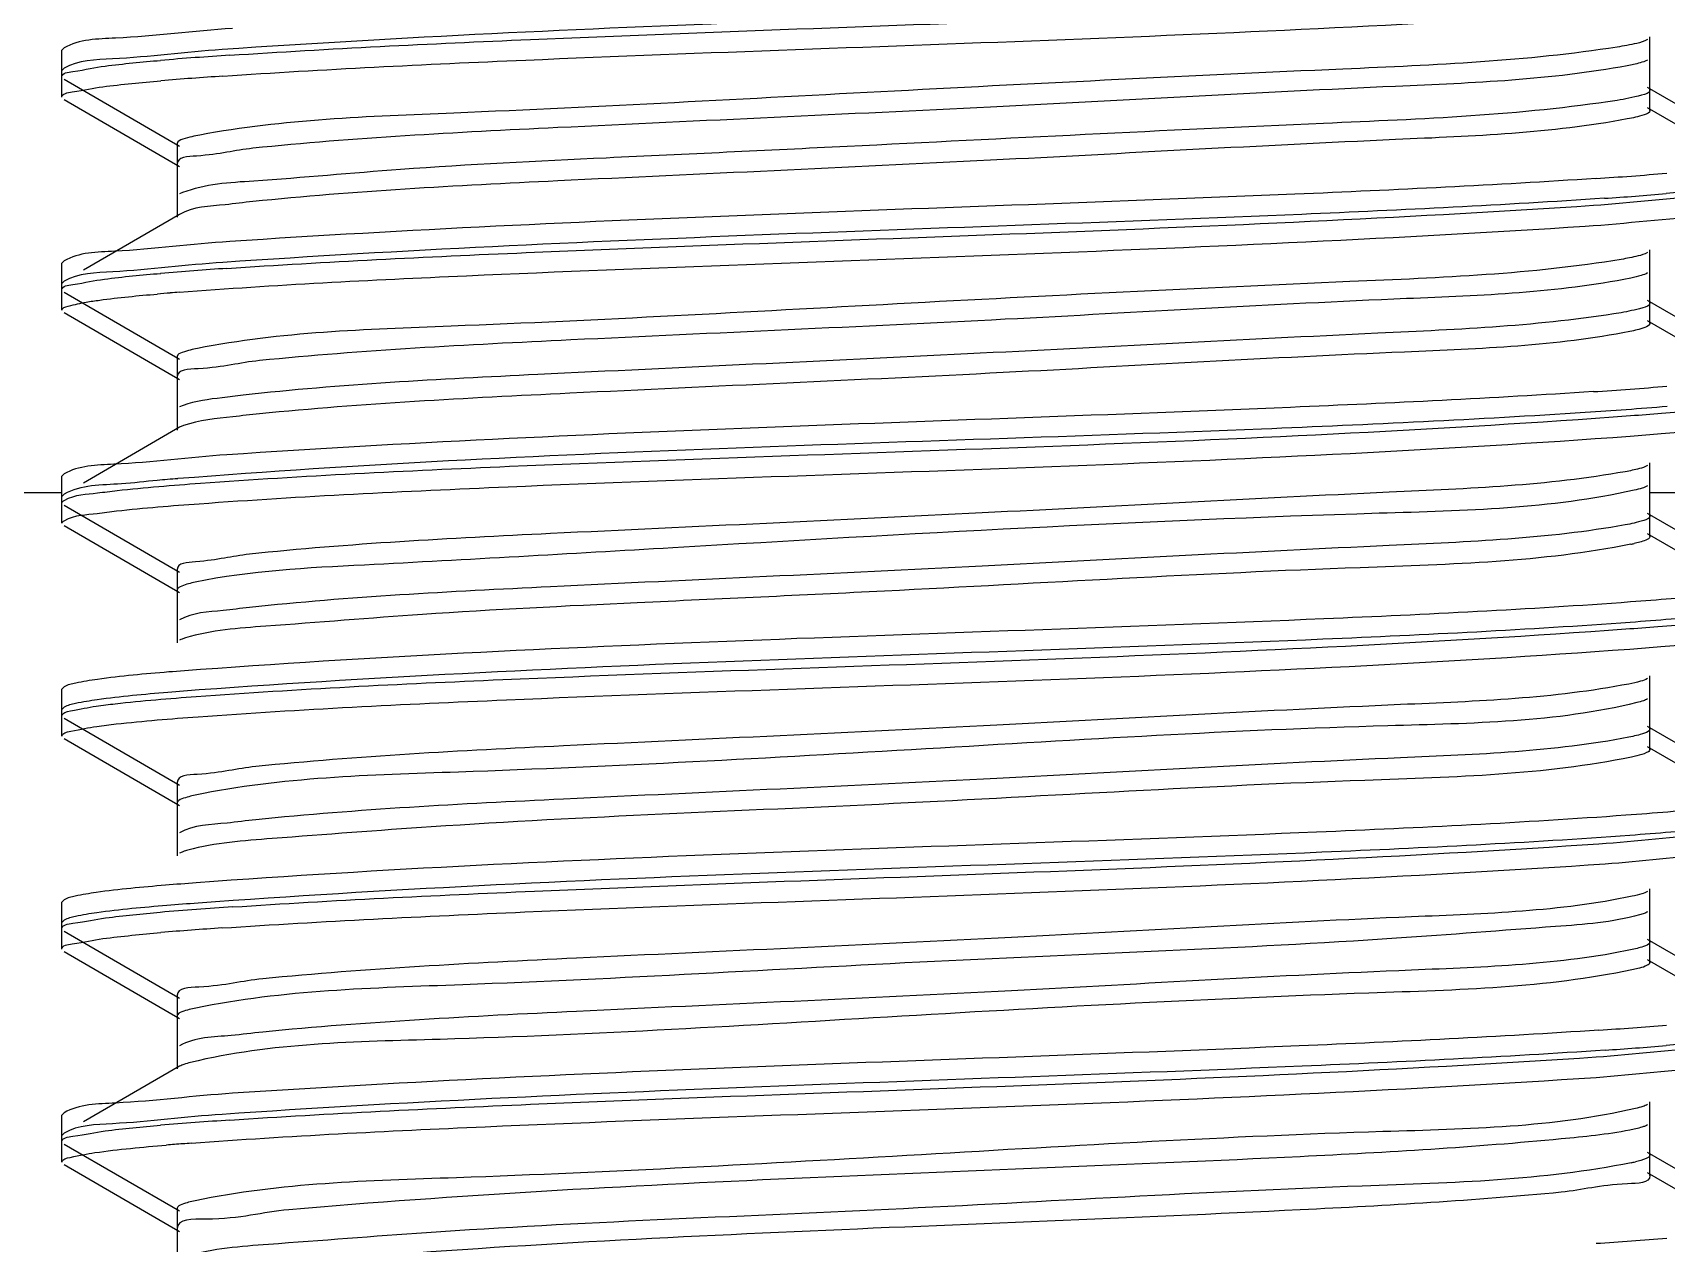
# Model space of a CAD drawing. Extents: x 27938 to 1507990, y 110129 to 923079.
# Drawn here: x 455310.1 to 455492.8, y 383591.1 to 383726.5 of the extents above; entities that cross this region are included whole.
import ezdxf

# ---------------------------------------------------------------- set-up
doc = ezdxf.new("R2010")
doc.units = 0
doc.header["$LTSCALE"] = 1000
doc.header["$MEASUREMENT"] = 0

msp = doc.modelspace()

# ---------------------------------------------------------------- linework, layer by layer
at = {"linetype": 'Continuous'}
for p, q in [((455490.97, 383720.05), (455490.97, 383726)), ((455313.58, 383724.77), (455313.35, 383724.51)), ((455313.35, 383721.53), (455313.35, 383724.51)), ((455313.35, 383721.53), (455313.35, 383724.51)), ((455313.58, 383722.49), (455313.35, 383722.23)), ((455313.35, 383719.26), (455313.35, 383722.23)), ((455313.35, 383719.26), (455313.35, 383722.23)), ((455490.97, 383717.77), (455490.97, 383723.72)), ((455313.58, 383721.27), (455326.5, 383713.79)), ((455503.63, 383712.87), (455490.71, 383720.35)), ((455313.58, 383718.99), (455326.5, 383711.51)), ((455503.63, 383710.59), (455490.71, 383718.07)), ((455326.24, 383714.09), (455326.24, 383708.14)), ((455326.24, 383711.81), (455326.24, 383705.86)), ((455326.83, 383708.59), (455326.5, 383708.44)), ((455326.5, 383706.16), (455315.75, 383699.94)), ((455490.97, 383696.23), (455490.97, 383702.19)), ((455313.58, 383700.96), (455313.35, 383700.7)), ((455313.35, 383697.72), (455313.35, 383700.7)), ((455313.35, 383697.72), (455313.35, 383700.7)), ((455313.58, 383698.68), (455313.35, 383698.42)), ((455313.35, 383695.44), (455313.35, 383698.42)), ((455313.35, 383695.44), (455313.35, 383698.42)), ((455490.97, 383693.95), (455490.97, 383699.91)), ((455313.58, 383697.46), (455326.5, 383689.98)), ((455503.63, 383689.05), (455490.71, 383696.53)), ((455313.58, 383695.18), (455326.5, 383687.7)), ((455503.63, 383686.77), (455490.71, 383694.26)), ((455326.24, 383690.28), (455326.24, 383684.33)), ((455326.24, 383688), (455326.24, 383682.05)), ((455326.89, 383684.8), (455326.5, 383684.63)), ((455326.5, 383682.35), (455315.75, 383676.12)), ((455326.93, 383682.54), (455326.5, 383682.35)), ((455490.97, 383672.42), (455490.97, 383678.37)), ((455313.58, 383677.15), (455313.35, 383676.89)), ((455313.35, 383673.91), (455313.35, 383676.89)), ((455313.35, 383673.91), (455313.35, 383676.89)), ((455313.35, 383675.04), (455164.52, 383675.04)), ((455313.58, 383674.87), (455313.35, 383674.61)), ((455313.35, 383671.63), (455313.35, 383674.61)), ((455313.35, 383671.63), (455313.35, 383674.61)), ((455490.97, 383670.14), (455490.97, 383676.09)), ((455652.69, 383675.04), (455490.97, 383675.04)), ((455313.58, 383673.65), (455326.5, 383666.17)), ((455503.63, 383665.24), (455490.71, 383672.72)), ((455313.58, 383671.37), (455326.5, 383663.89)), ((455503.63, 383662.96), (455490.71, 383670.44)), ((455326.24, 383666.47), (455326.24, 383660.51)), ((455326.24, 383664.19), (455326.24, 383658.24)), ((455490.97, 383648.61), (455490.97, 383654.56)), ((455313.58, 383653.33), (455313.35, 383653.07)), ((455313.35, 383650.1), (455313.35, 383653.07)), ((455313.35, 383650.1), (455313.35, 383653.07)), ((455313.58, 383651.05), (455313.35, 383650.79)), ((455313.35, 383647.82), (455313.35, 383650.79)), ((455313.35, 383647.82), (455313.35, 383650.79)), ((455490.97, 383646.33), (455490.97, 383652.28)), ((455313.58, 383649.84), (455326.5, 383642.35)), ((455313.58, 383647.56), (455326.5, 383640.07)), ((455503.63, 383641.43), (455490.71, 383648.91)), ((455489.51, 383645.62), (455488.9, 383645.48)), ((455503.63, 383639.15), (455490.71, 383646.63)), ((455326.24, 383642.65), (455326.24, 383636.7)), ((455326.24, 383640.38), (455326.24, 383634.42)), ((455490.97, 383624.8), (455490.97, 383630.75)), ((455313.58, 383629.52), (455313.35, 383629.26)), ((455313.35, 383626.28), (455313.35, 383629.26)), ((455313.35, 383626.28), (455313.35, 383629.26)), ((455313.58, 383627.24), (455313.35, 383626.98)), ((455490.97, 383622.52), (455490.97, 383628.47)), ((455313.35, 383624), (455313.35, 383626.98)), ((455313.35, 383624), (455313.35, 383626.98)), ((455313.58, 383626.02), (455326.5, 383618.54)), ((455313.58, 383623.74), (455326.5, 383616.26)), ((455503.63, 383617.61), (455490.71, 383625.1)), ((455489.81, 383621.88), (455488.95, 383621.68)), ((455503.63, 383615.34), (455490.71, 383622.82)), ((455326.24, 383618.84), (455326.24, 383612.89)), ((455326.24, 383616.56), (455326.24, 383610.61)), ((455326.5, 383610.91), (455315.75, 383604.69)), ((455490.97, 383600.98), (455490.97, 383606.94)), ((455313.58, 383605.71), (455313.35, 383605.45)), ((455313.35, 383602.47), (455313.35, 383605.45)), ((455313.35, 383602.47), (455313.35, 383605.45)), ((455313.58, 383603.43), (455313.35, 383603.17)), ((455490.97, 383598.7), (455490.97, 383604.66)), ((455313.35, 383600.19), (455313.35, 383603.17)), ((455313.35, 383600.19), (455313.35, 383603.17)), ((455313.58, 383602.21), (455326.5, 383594.73)), ((455313.58, 383599.93), (455326.5, 383592.45)), ((455503.63, 383593.8), (455490.71, 383601.28)), ((455503.63, 383591.52), (455490.71, 383599)), ((455326.24, 383595.03), (455326.24, 383589.08)), ((455326.24, 383592.75), (455326.24, 383586.8))]:
    msp.add_line(p, q, dxfattribs=at)
for centre, radius, start, end in [((455359.77, 383301.79), 423.07, 93.7475, 94.7999), ((455358.71, 383312.96), 409.57, 93.8303, 94.8051), ((455457.24, 384134.8), 425.53, 273.7314, 274.8001), ((455458.5, 384116.68), 409.64, 273.8317, 274.8033), ((455359.34, 383283.38), 417.65, 93.7819, 94.8008), ((455348.86, 383409.96), 288.36, 94.6548, 94.9427), ((455353.11, 383357.93), 340.57, 94.4875, 94.6577), ((455456.86, 384115.9), 430.46, 273.7005, 274.7995), ((455350.26, 383372.52), 305.03, 94.5049, 94.936), ((455484.91, 383688.63), 19.75, 281.4586, 282.5217), ((455360.19, 383201.18), 428.44, 93.7138, 94.7991), ((455358.59, 383219.18), 408.11, 93.8416, 94.804), ((455457.67, 384034.18), 420.14, 273.7655, 274.8009), ((455458.59, 384020.23), 408.44, 273.8398, 274.8035), ((455359.78, 383182.55), 423.24, 93.7464, 94.7999), ((455353.07, 383263.78), 339.47, 94.4273, 94.7392), ((455357.62, 383205.43), 397.99, 94.2964, 94.4317), ((455485.19, 383618.14), 18.39, 281.5273, 283.0317), ((455457.26, 384015.57), 425.36, 273.7325, 274.8002)]:
    msp.add_arc(centre, radius, start, end, dxfattribs=at)
for points, knots in [([(455485.94, 383731.78), (455474.66, 383731.01), (455423.09, 383728.52), (455371.46, 383727.34), (455331.25, 383724.59)], [0, 0, 0, 0, 0.21912, 1, 1, 1, 1]), ([(455332.12, 383723.95), (455343.32, 383724.7), (455394.25, 383727.15), (455445.25, 383728.37), (455484.94, 383731.01)], [0, 0, 0, 0, 0.220054, 1, 1, 1, 1]), ([(455331.35, 383721.62), (455342.63, 383722.39), (455394.14, 383724.87), (455445.71, 383726.06), (455485.87, 383728.8)], [0, 0, 0, 0, 0.219245, 1, 1, 1, 1]), ([(455332.43, 383726.95), (455328.06, 383726.66), (455321.95, 383725.82), (455315.28, 383725.75), (455313.58, 383724.77)], [0, 0, 0, 0, 0.69136, 1, 1, 1, 1]), ([(455490.7, 383725.7), (455490.33, 383725.48), (455489.17, 383725.19), (455488.03, 383724.98), (455487.29, 383724.86)], [0, 0, 0, 0, 0.365324, 1, 1, 1, 1]), ([(455331.25, 383724.59), (455327.16, 383724.31), (455321.43, 383723.52), (455315.18, 383723.41), (455313.58, 383722.49)], [0, 0, 0, 0, 0.690221, 1, 1, 1, 1]), ([(455487.29, 383724.86), (455477.16, 383723.28), (455450.12, 383722.17), (455406.76, 383720.01), (455364.19, 383717.64), (455338.12, 383716.78), (455328.77, 383715.03)], [0, 0, 0, 0, 0.193633, 0.509715, 0.820379, 1, 1, 1, 1]), ([(455313.35, 383721.53), (455313.35, 383721.99), (455315.76, 383722.26), (455316.96, 383722.59), (455318.17, 383722.74)], [0, 0, 0, 0, 0.270794, 1, 1, 1, 1]), ([(455488.44, 383722.78), (455479.91, 383721.18), (455456.01, 383720.29), (455416.19, 383718.01), (455373.56, 383716.13), (455346.04, 383714.73), (455334.71, 383713.55)], [0, 0, 0, 0, 0.169059, 0.463606, 0.77817, 1, 1, 1, 1]), ([(455490.7, 383723.42), (455490.44, 383723.27), (455489.68, 383723.03), (455488.91, 383722.87), (455488.44, 383722.78)], [0, 0, 0, 0, 0.382192, 1, 1, 1, 1]), ([(455313.35, 383719.26), (455313.35, 383719.69), (455315.62, 383719.97), (455316.77, 383720.28), (455317.91, 383720.43)], [0, 0, 0, 0, 0.271623, 1, 1, 1, 1]), ([(455487.29, 383718.91), (455476.44, 383717.22), (455447.62, 383716.14), (455409.95, 383714.15), (455375.56, 383712.52), (455353.36, 383711.49), (455337.68, 383710), (455329.34, 383709.56), (455326.83, 383708.59)], [0, 0, 0, 0, 0.204799, 0.536352, 0.704101, 0.847377, 0.949834, 1, 1, 1, 1]), ([(455490.97, 383720.05), (455490.96, 383719.68), (455489.2, 383719.29), (455488.22, 383719.05), (455487.29, 383718.91)], [0, 0, 0, 0, 0.279151, 1, 1, 1, 1]), ([(455488.44, 383716.83), (455479.91, 383715.23), (455456.01, 383714.34), (455416.19, 383712.05), (455373.56, 383710.18), (455346.04, 383708.77), (455334.71, 383707.59)], [0, 0, 0, 0, 0.169059, 0.463606, 0.77817, 1, 1, 1, 1]), ([(455490.96, 383717.77), (455490.96, 383717.5), (455489.8, 383717.11), (455489.08, 383716.95), (455488.44, 383716.83)], [0, 0, 0, 0, 0.288579, 1, 1, 1, 1]), ([(455328.77, 383715.03), (455328.13, 383714.91), (455327.41, 383714.75), (455326.24, 383714.36), (455326.24, 383714.09)], [0, 0, 0, 0, 0.711978, 1, 1, 1, 1]), ([(455334.71, 383713.55), (455332.6, 383713.33), (455330.59, 383712.7), (455326.24, 383712.59), (455326.25, 383711.81)], [0, 0, 0, 0, 0.733874, 1, 1, 1, 1]), ([(455484.94, 383710.17), (455473.71, 383709.43), (455422.78, 383706.99), (455371.78, 383705.77), (455332.12, 383703.12)], [0, 0, 0, 0, 0.220558, 1, 1, 1, 1]), ([(455484.64, 383707.18), (455489.04, 383707.47), (455495.2, 383708.32), (455501.92, 383708.39), (455503.63, 383709.37)], [0, 0, 0, 0, 0.69148, 1, 1, 1, 1]), ([(455334.71, 383707.59), (455333.68, 383707.49), (455330.96, 383707.09), (455328.01, 383707.04), (455326.5, 383706.16)], [0, 0, 0, 0, 0.374179, 1, 1, 1, 1]), ([(455485.87, 383707.96), (455474.6, 383707.19), (455423.09, 383704.71), (455371.52, 383703.52), (455331.35, 383700.79)], [0, 0, 0, 0, 0.219186, 1, 1, 1, 1]), ([(455331.8, 383700.12), (455342.94, 383700.87), (455393.89, 383703.32), (455444.89, 383704.55), (455484.64, 383707.18)], [0, 0, 0, 0, 0.219018, 1, 1, 1, 1]), ([(455483.74, 383704.84), (455488.36, 383705.14), (455494.8, 383706.03), (455501.84, 383706.07), (455503.63, 383707.09)], [0, 0, 0, 0, 0.692236, 1, 1, 1, 1]), ([(455326.46, 383697.45), (455337.16, 383698.29), (455389.59, 383700.9), (455442.08, 383702.14), (455483.74, 383704.84)], [0, 0, 0, 0, 0.204514, 1, 1, 1, 1]), ([(455332.12, 383703.12), (455327.82, 383702.83), (455321.81, 383702), (455315.25, 383701.92), (455313.58, 383700.96)], [0, 0, 0, 0, 0.691063, 1, 1, 1, 1]), ([(455331.35, 383700.79), (455327.23, 383700.51), (455321.47, 383699.71), (455315.18, 383699.6), (455313.58, 383698.68)], [0, 0, 0, 0, 0.690332, 1, 1, 1, 1]), ([(455487.76, 383701.13), (455477.75, 383699.46), (455450.62, 383698.43), (455407, 383696.21), (455364.1, 383693.77), (455337.82, 383693.01), (455328.51, 383691.17)], [0, 0, 0, 0, 0.190819, 0.5086, 0.821571, 1, 1, 1, 1]), ([(455490.7, 383701.89), (455490.38, 383701.7), (455489.38, 383701.43), (455488.39, 383701.23), (455487.76, 383701.13)], [0, 0, 0, 0, 0.371353, 1, 1, 1, 1]), ([(455313.35, 383697.72), (455313.35, 383698.17), (455315.72, 383698.44), (455316.91, 383698.77), (455318.1, 383698.92)], [0, 0, 0, 0, 0.27103, 1, 1, 1, 1]), ([(455488.83, 383699.04), (455480.6, 383697.37), (455457.09, 383696.6), (455417.64, 383694.23), (455374.84, 383692.39), (455347.03, 383690.97), (455335.46, 383689.81)], [0, 0, 0, 0, 0.163938, 0.456535, 0.773032, 1, 1, 1, 1]), ([(455490.7, 383699.61), (455490.48, 383699.48), (455489.85, 383699.27), (455489.22, 383699.12), (455488.83, 383699.04)], [0, 0, 0, 0, 0.390278, 1, 1, 1, 1]), ([(455316.06, 383696.35), (455316.56, 383696.43), (455319.2, 383696.82), (455321.86, 383697.07), (455324.01, 383697.25)], [0, 0, 0, 0, 0.190856, 1, 1, 1, 1]), ([(455313.35, 383695.44), (455313.35, 383695.71), (455314.63, 383696.06), (455315.37, 383696.23), (455316.06, 383696.35)], [0, 0, 0, 0, 0.282056, 1, 1, 1, 1]), ([(455487.76, 383695.17), (455478.78, 383693.68), (455454.29, 383692.64), (455413.92, 383690.45), (455371.59, 383688.53), (455344.55, 383687.16), (455333.61, 383685.94)], [0, 0, 0, 0, 0.176994, 0.474556, 0.786113, 1, 1, 1, 1]), ([(455490.97, 383696.23), (455490.96, 383695.91), (455489.45, 383695.52), (455488.57, 383695.31), (455487.76, 383695.17)], [0, 0, 0, 0, 0.282326, 1, 1, 1, 1]), ([(455488.73, 383693.07), (455480.46, 383691.42), (455456.92, 383690.62), (455417.47, 383688.28), (455374.74, 383686.43), (455347, 383685.01), (455335.46, 383683.86)], [0, 0, 0, 0, 0.164905, 0.457517, 0.773479, 1, 1, 1, 1]), ([(455490.96, 383693.95), (455490.96, 383693.72), (455489.96, 383693.33), (455489.3, 383693.18), (455488.73, 383693.07)], [0, 0, 0, 0, 0.292289, 1, 1, 1, 1]), ([(455328.51, 383691.17), (455327.94, 383691.06), (455327.27, 383690.91), (455326.24, 383690.52), (455326.24, 383690.28)], [0, 0, 0, 0, 0.708966, 1, 1, 1, 1]), ([(455335.46, 383689.81), (455333.16, 383689.58), (455330.99, 383688.88), (455326.24, 383688.84), (455326.24, 383688)], [0, 0, 0, 0, 0.733597, 1, 1, 1, 1]), ([(455333.61, 383685.94), (455332.83, 383685.86), (455330.58, 383685.56), (455328.29, 383685.31), (455326.89, 383684.8)], [0, 0, 0, 0, 0.346189, 1, 1, 1, 1]), ([(455484.64, 383686.34), (455473.36, 383685.6), (455422.41, 383683.16), (455371.41, 383681.95), (455331.8, 383679.28)], [0, 0, 0, 0, 0.221566, 1, 1, 1, 1]), ([(455483.74, 383684), (455471.68, 383683.22), (455419.2, 383680.72), (455366.62, 383679.79), (455326.3, 383676.61)], [0, 0, 0, 0, 0.230084, 1, 1, 1, 1]), ([(455335.46, 383683.86), (455334.46, 383683.76), (455331.61, 383683.42), (455328.7, 383683.16), (455326.93, 383682.54)], [0, 0, 0, 0, 0.349753, 1, 1, 1, 1]), ([(455488.81, 383683.66), (455489.96, 383683.74), (455493.71, 383684.04), (455497.45, 383684.37), (455500.02, 383684.74)], [0, 0, 0, 0, 0.307531, 1, 1, 1, 1]), ([(455328.83, 383676.1), (455340.34, 383676.94), (455393.67, 383679.53), (455447.08, 383680.58), (455488.81, 383683.66)], [0, 0, 0, 0, 0.216266, 1, 1, 1, 1]), ([(455488.77, 383681.37), (455489.93, 383681.46), (455493.68, 383681.75), (455497.43, 383682.09), (455500.01, 383682.46)], [0, 0, 0, 0, 0.307522, 1, 1, 1, 1]), ([(455328.7, 383673.81), (455340.2, 383674.65), (455393.56, 383677.25), (455447, 383678.3), (455488.77, 383681.37)], [0, 0, 0, 0, 0.215878, 1, 1, 1, 1]), ([(455331.8, 383679.28), (455327.58, 383679), (455321.67, 383678.18), (455315.22, 383678.09), (455313.58, 383677.15)], [0, 0, 0, 0, 0.690751, 1, 1, 1, 1]), ([(455324.01, 383676.42), (455322.67, 383676.3), (455319.23, 383675.83), (455315.46, 383675.95), (455313.58, 383674.87)], [0, 0, 0, 0, 0.38257, 1, 1, 1, 1]), ([(455488.21, 383677.39), (455479.51, 383675.83), (455455.4, 383674.89), (455415.38, 383672.64), (455372.85, 383670.74), (455345.5, 383669.35), (455334.31, 383668.16)], [0, 0, 0, 0, 0.171902, 0.467529, 0.781017, 1, 1, 1, 1]), ([(455490.7, 383678.07), (455490.42, 383677.91), (455489.58, 383677.66), (455488.73, 383677.48), (455488.21, 383677.39)], [0, 0, 0, 0, 0.37809, 1, 1, 1, 1]), ([(455313.35, 383673.91), (455313.35, 383674.03), (455314.77, 383674.92), (455316.06, 383674.83), (455317.32, 383675.01)], [0, 0, 0, 0, 0.088842, 1, 1, 1, 1]), ([(455317.32, 383675.01), (455318.05, 383675.11), (455321.88, 383675.57), (455325.72, 383675.87), (455328.83, 383676.1)], [0, 0, 0, 0, 0.19158, 1, 1, 1, 1]), ([(455489.19, 383675.31), (455479.87, 383673.23), (455443.69, 383672.47), (455396.48, 383669.75), (455352.39, 383667.17), (455334.45, 383666.33), (455328.23, 383665.02)], [0, 0, 0, 0, 0.17752, 0.667782, 0.88196, 1, 1, 1, 1]), ([(455490.7, 383675.79), (455490.52, 383675.69), (455490.01, 383675.5), (455489.5, 383675.38), (455489.19, 383675.31)], [0, 0, 0, 0, 0.399432, 1, 1, 1, 1]), ([(455313.35, 383671.63), (455313.35, 383671.75), (455314.75, 383672.64), (455316.04, 383672.55), (455317.29, 383672.72)], [0, 0, 0, 0, 0.089015, 1, 1, 1, 1]), ([(455317.29, 383672.72), (455318.01, 383672.82), (455321.8, 383673.29), (455325.62, 383673.59), (455328.7, 383673.81)], [0, 0, 0, 0, 0.191545, 1, 1, 1, 1]), ([(455488.21, 383671.44), (455479.51, 383669.88), (455455.4, 383668.93), (455415.38, 383666.69), (455372.85, 383664.79), (455345.5, 383663.4), (455334.31, 383662.21)], [0, 0, 0, 0, 0.171902, 0.467529, 0.781017, 1, 1, 1, 1]), ([(455490.97, 383672.42), (455490.96, 383672.14), (455489.68, 383671.74), (455488.9, 383671.56), (455488.21, 383671.44)], [0, 0, 0, 0, 0.286129, 1, 1, 1, 1]), ([(455488.83, 383669.28), (455478.9, 383667.26), (455450.84, 383666.62), (455413.88, 383664.37), (455378.91, 383662.8), (455355.79, 383661.69), (455339.02, 383660.28), (455330.05, 383659.69), (455327.16, 383658.8)], [0, 0, 0, 0, 0.187537, 0.516126, 0.6871, 0.835564, 0.944057, 1, 1, 1, 1]), ([(455490.96, 383670.14), (455490.96, 383669.94), (455490.19, 383669.58), (455489.64, 383669.45), (455489.19, 383669.35)], [0, 0, 0, 0, 0.300005, 1, 1, 1, 1]), ([(455334.31, 383668.16), (455332.29, 383667.94), (455330.37, 383667.35), (455326.24, 383667.2), (455326.24, 383666.47)], [0, 0, 0, 0, 0.733399, 1, 1, 1, 1]), ([(455328.23, 383665.02), (455327.73, 383664.92), (455327.13, 383664.78), (455326.25, 383664.4), (455326.25, 383664.19)], [0, 0, 0, 0, 0.704879, 1, 1, 1, 1]), ([(455500.02, 383663.9), (455499.31, 383663.8), (455495.58, 383663.34), (455491.84, 383663.04), (455488.81, 383662.82)], [0, 0, 0, 0, 0.191299, 1, 1, 1, 1]), ([(455334.31, 383662.21), (455333.33, 383662.1), (455330.74, 383661.72), (455327.94, 383661.65), (455326.5, 383660.82)], [0, 0, 0, 0, 0.373077, 1, 1, 1, 1]), ([(455488.81, 383662.82), (455477.39, 383661.98), (455424.05, 383659.37), (455370.65, 383658.31), (455328.83, 383655.26)], [0, 0, 0, 0, 0.214619, 1, 1, 1, 1]), ([(455488.77, 383660.54), (455477.33, 383659.7), (455423.97, 383657.09), (455370.53, 383656.03), (455328.7, 383652.98)], [0, 0, 0, 0, 0.214875, 1, 1, 1, 1]), ([(455488.29, 383659.81), (455489.48, 383659.89), (455493.35, 383660.19), (455497.21, 383660.53), (455499.88, 383660.9)], [0, 0, 0, 0, 0.307277, 1, 1, 1, 1]), ([(455500.01, 383661.62), (455499.3, 383661.52), (455495.56, 383661.06), (455491.81, 383660.76), (455488.77, 383660.54)], [0, 0, 0, 0, 0.191309, 1, 1, 1, 1]), ([(455327.16, 383658.8), (455327.04, 383658.76), (455326.81, 383658.69), (455326.59, 383658.59), (455326.5, 383658.54)], [0, 0, 0, 0, 0.565784, 1, 1, 1, 1]), ([(455328.37, 383652.25), (455339.78, 383653.1), (455393.09, 383655.7), (455446.48, 383656.77), (455488.29, 383659.81)], [0, 0, 0, 0, 0.214433, 1, 1, 1, 1]), ([(455488.73, 383657.56), (455489.88, 383657.64), (455493.65, 383657.94), (455497.41, 383658.28), (455500, 383658.64)], [0, 0, 0, 0, 0.307507, 1, 1, 1, 1]), ([(455328.57, 383649.99), (455340.06, 383650.83), (455393.44, 383653.43), (455446.91, 383654.48), (455488.73, 383657.56)], [0, 0, 0, 0, 0.215487, 1, 1, 1, 1]), ([(455328.83, 383655.26), (455327.65, 383655.18), (455323.8, 383654.88), (455319.96, 383654.54), (455317.32, 383654.17)], [0, 0, 0, 0, 0.307204, 1, 1, 1, 1]), ([(455317.32, 383654.17), (455316.5, 383654.06), (455315.25, 383653.84), (455313.98, 383653.56), (455313.58, 383653.33)], [0, 0, 0, 0, 0.644191, 1, 1, 1, 1]), ([(455328.7, 383652.98), (455327.53, 383652.89), (455323.72, 383652.59), (455319.91, 383652.25), (455317.29, 383651.89)], [0, 0, 0, 0, 0.307253, 1, 1, 1, 1]), ([(455488.61, 383653.65), (455480.22, 383652.02), (455456.49, 383651.18), (455416.83, 383648.87), (455374.12, 383647), (455346.47, 383645.59), (455335.04, 383644.42)], [0, 0, 0, 0, 0.166793, 0.460477, 0.775901, 1, 1, 1, 1]), ([(455490.7, 383654.26), (455490.46, 383654.12), (455489.76, 383653.9), (455489.05, 383653.74), (455488.61, 383653.65)], [0, 0, 0, 0, 0.385626, 1, 1, 1, 1]), ([(455313.35, 383650.1), (455313.35, 383650.46), (455315.23, 383650.78), (455316.22, 383651.04), (455317.18, 383651.17)], [0, 0, 0, 0, 0.274668, 1, 1, 1, 1]), ([(455317.29, 383651.89), (455316.48, 383651.77), (455315.24, 383651.56), (455313.97, 383651.28), (455313.58, 383651.05)], [0, 0, 0, 0, 0.643834, 1, 1, 1, 1]), ([(455317.18, 383651.17), (455317.89, 383651.27), (455321.61, 383651.73), (455325.35, 383652.03), (455328.37, 383652.25)], [0, 0, 0, 0, 0.191269, 1, 1, 1, 1]), ([(455489.51, 383651.57), (455480.45, 383649.34), (455453.6, 383649.07), (455409.8, 383646.31), (455365.39, 383643.87), (455337.91, 383643.23), (455328.26, 383641.22)], [0, 0, 0, 0, 0.173176, 0.493211, 0.817077, 1, 1, 1, 1]), ([(455490.7, 383651.98), (455490.56, 383651.89), (455490.16, 383651.74), (455489.75, 383651.63), (455489.51, 383651.57)], [0, 0, 0, 0, 0.409846, 1, 1, 1, 1]), ([(455317.24, 383648.9), (455317.96, 383649.01), (455321.73, 383649.47), (455325.51, 383649.76), (455328.57, 383649.99)], [0, 0, 0, 0, 0.191422, 1, 1, 1, 1]), ([(455313.35, 383647.82), (455313.35, 383648.19), (455315.26, 383648.51), (455316.27, 383648.77), (455317.24, 383648.9)], [0, 0, 0, 0, 0.274365, 1, 1, 1, 1]), ([(455488.61, 383647.7), (455480.22, 383646.07), (455456.49, 383645.23), (455416.83, 383642.91), (455374.12, 383641.05), (455346.47, 383639.64), (455335.04, 383638.47)], [0, 0, 0, 0, 0.166793, 0.460477, 0.775901, 1, 1, 1, 1]), ([(455490.96, 383648.61), (455490.96, 383648.36), (455489.89, 383647.97), (455489.21, 383647.82), (455488.61, 383647.7)], [0, 0, 0, 0, 0.290766, 1, 1, 1, 1]), ([(455488.9, 383645.48), (455479.13, 383643.46), (455451.37, 383642.86), (455406.75, 383640.05), (455365.89, 383638.61), (455339.66, 383636.57), (455330.49, 383635.9), (455327.43, 383635.07)], [0, 0, 0, 0, 0.184985, 0.511081, 0.830893, 0.941203, 1, 1, 1, 1]), ([(455490.96, 383646.33), (455490.96, 383646.16), (455490.35, 383645.82), (455489.88, 383645.71), (455489.51, 383645.62)], [0, 0, 0, 0, 0.307791, 1, 1, 1, 1]), ([(455335.04, 383644.42), (455332.84, 383644.2), (455330.77, 383643.54), (455326.24, 383643.45), (455326.25, 383642.65)], [0, 0, 0, 0, 0.734217, 1, 1, 1, 1]), ([(455328.26, 383641.22), (455327.75, 383641.11), (455327.14, 383640.97), (455326.25, 383640.59), (455326.25, 383640.38)], [0, 0, 0, 0, 0.705094, 1, 1, 1, 1]), ([(455499.88, 383640.07), (455499.14, 383639.96), (455495.29, 383639.5), (455491.42, 383639.2), (455488.29, 383638.97)], [0, 0, 0, 0, 0.191493, 1, 1, 1, 1]), ([(455335.04, 383638.47), (455333.96, 383638.36), (455331.14, 383637.95), (455328.06, 383637.91), (455326.5, 383637)], [0, 0, 0, 0, 0.375015, 1, 1, 1, 1]), ([(455488.29, 383638.97), (455476.76, 383638.13), (455423.45, 383635.54), (455370.07, 383634.49), (455328.37, 383631.42)], [0, 0, 0, 0, 0.21655, 1, 1, 1, 1]), ([(455488.73, 383636.72), (455477.26, 383635.88), (455423.87, 383633.27), (455370.4, 383632.22), (455328.57, 383629.15)], [0, 0, 0, 0, 0.215154, 1, 1, 1, 1]), ([(455485.26, 383635.78), (455489.52, 383636.07), (455495.47, 383636.89), (455501.97, 383636.98), (455503.63, 383637.93)], [0, 0, 0, 0, 0.690888, 1, 1, 1, 1]), ([(455500, 383637.81), (455499.28, 383637.7), (455495.54, 383637.24), (455491.77, 383636.95), (455488.73, 383636.72)], [0, 0, 0, 0, 0.191315, 1, 1, 1, 1]), ([(455327.43, 383635.07), (455327.24, 383635.02), (455326.93, 383634.92), (455326.62, 383634.79), (455326.5, 383634.72)], [0, 0, 0, 0, 0.579307, 1, 1, 1, 1]), ([(455332.44, 383628.72), (455343.69, 383629.47), (455394.63, 383631.91), (455445.63, 383633.13), (455485.26, 383635.78)], [0, 0, 0, 0, 0.221116, 1, 1, 1, 1]), ([(455485.95, 383633.55), (455490.04, 383633.83), (455495.78, 383634.62), (455502.03, 383634.73), (455503.63, 383635.65)], [0, 0, 0, 0, 0.690218, 1, 1, 1, 1]), ([(455331.25, 383626.37), (455342.53, 383627.13), (455394.1, 383629.62), (455445.73, 383630.81), (455485.95, 383633.55)], [0, 0, 0, 0, 0.219072, 1, 1, 1, 1]), ([(455328.37, 383631.42), (455327.22, 383631.33), (455323.48, 383631.04), (455319.75, 383630.7), (455317.18, 383630.34)], [0, 0, 0, 0, 0.307563, 1, 1, 1, 1]), ([(455317.18, 383630.34), (455316.4, 383630.23), (455315.19, 383630.02), (455313.96, 383629.74), (455313.58, 383629.52)], [0, 0, 0, 0, 0.642717, 1, 1, 1, 1]), ([(455328.57, 383629.15), (455327.41, 383629.07), (455323.63, 383628.77), (455319.84, 383628.43), (455317.24, 383628.07)], [0, 0, 0, 0, 0.30739, 1, 1, 1, 1]), ([(455488.99, 383629.92), (455480.9, 383628.21), (455457.56, 383627.49), (455418.29, 383625.09), (455375.41, 383623.27), (455347.47, 383621.83), (455335.8, 383620.69)], [0, 0, 0, 0, 0.161662, 0.453393, 0.770761, 1, 1, 1, 1]), ([(455490.7, 383630.45), (455490.5, 383630.33), (455489.93, 383630.13), (455489.35, 383629.99), (455488.99, 383629.92)], [0, 0, 0, 0, 0.394192, 1, 1, 1, 1]), ([(455313.35, 383626.28), (455313.35, 383626.74), (455315.79, 383627.01), (455317.01, 383627.35), (455318.23, 383627.5)], [0, 0, 0, 0, 0.270591, 1, 1, 1, 1]), ([(455317.24, 383628.07), (455316.44, 383627.96), (455315.22, 383627.74), (455313.97, 383627.46), (455313.58, 383627.24)], [0, 0, 0, 0, 0.643387, 1, 1, 1, 1]), ([(455489.81, 383627.83), (455486.76, 383626.99), (455477.61, 383626.33), (455451.4, 383624.28), (455410.53, 383622.84), (455365.88, 383620.04), (455338.1, 383619.43), (455328.31, 383617.41)], [0, 0, 0, 0, 0.058552, 0.168707, 0.488491, 0.814803, 1, 1, 1, 1]), ([(455490.7, 383628.17), (455490.59, 383628.1), (455490.29, 383627.98), (455489.98, 383627.88), (455489.81, 383627.83)], [0, 0, 0, 0, 0.421757, 1, 1, 1, 1]), ([(455313.35, 383624), (455313.35, 383624.44), (455315.62, 383624.72), (455316.77, 383625.03), (455317.92, 383625.18)], [0, 0, 0, 0, 0.271621, 1, 1, 1, 1]), ([(455488.99, 383623.96), (455480.9, 383622.25), (455457.56, 383621.54), (455418.29, 383619.14), (455375.41, 383617.31), (455347.47, 383615.88), (455335.8, 383614.73)], [0, 0, 0, 0, 0.161662, 0.453393, 0.770761, 1, 1, 1, 1]), ([(455490.96, 383624.8), (455490.96, 383624.58), (455490.09, 383624.21), (455489.49, 383624.07), (455488.99, 383623.96)], [0, 0, 0, 0, 0.296339, 1, 1, 1, 1]), ([(455488.95, 383621.68), (455479.32, 383619.66), (455451.86, 383619.02), (455407.48, 383616.58), (455363.67, 383613.83), (455336.81, 383613.54), (455327.72, 383611.33)], [0, 0, 0, 0, 0.182739, 0.506392, 0.826439, 1, 1, 1, 1]), ([(455490.96, 383622.52), (455490.96, 383622.37), (455490.5, 383622.06), (455490.1, 383621.96), (455489.81, 383621.88)], [0, 0, 0, 0, 0.317499, 1, 1, 1, 1]), ([(455335.8, 383620.69), (455333.41, 383620.45), (455331.18, 383619.72), (455326.24, 383619.71), (455326.25, 383618.84)], [0, 0, 0, 0, 0.73489, 1, 1, 1, 1]), ([(455328.31, 383617.41), (455327.79, 383617.31), (455327.17, 383617.17), (455326.25, 383616.79), (455326.25, 383616.56)], [0, 0, 0, 0, 0.705716, 1, 1, 1, 1]), ([(455335.8, 383614.73), (455334.62, 383614.62), (455331.55, 383614.18), (455328.2, 383614.17), (455326.5, 383613.19)], [0, 0, 0, 0, 0.376776, 1, 1, 1, 1]), ([(455485.26, 383614.95), (455474.09, 383614.2), (455423.15, 383611.75), (455372.16, 383610.52), (455332.44, 383607.89)], [0, 0, 0, 0, 0.219496, 1, 1, 1, 1]), ([(455485.95, 383612.71), (455474.66, 383611.94), (455423.09, 383609.46), (455371.46, 383608.27), (455331.25, 383605.53)], [0, 0, 0, 0, 0.219115, 1, 1, 1, 1]), ([(455484.95, 383611.95), (455489.28, 383612.24), (455495.33, 383613.07), (455501.95, 383613.15), (455503.63, 383614.12)], [0, 0, 0, 0, 0.691188, 1, 1, 1, 1]), ([(455327.72, 383611.33), (455327.48, 383611.27), (455327.06, 383611.16), (455326.66, 383611), (455326.51, 383610.91)], [0, 0, 0, 0, 0.591078, 1, 1, 1, 1]), ([(455332.13, 383604.89), (455343.33, 383605.64), (455394.27, 383608.08), (455445.26, 383609.31), (455484.95, 383611.95)], [0, 0, 0, 0, 0.220088, 1, 1, 1, 1]), ([(455484.95, 383609.67), (455489.28, 383609.96), (455495.34, 383610.8), (455501.95, 383610.87), (455503.63, 383611.84)], [0, 0, 0, 0, 0.691187, 1, 1, 1, 1]), ([(455327.8, 383602.31), (455338.75, 383603.13), (455391.14, 383605.7), (455443.58, 383606.92), (455484.95, 383609.67)], [0, 0, 0, 0, 0.209378, 1, 1, 1, 1]), ([(455332.44, 383607.89), (455328.07, 383607.6), (455321.96, 383606.75), (455315.28, 383606.68), (455313.58, 383605.71)], [0, 0, 0, 0, 0.691369, 1, 1, 1, 1]), ([(455331.25, 383605.53), (455327.16, 383605.25), (455321.42, 383604.46), (455315.18, 383604.35), (455313.58, 383603.43)], [0, 0, 0, 0, 0.690219, 1, 1, 1, 1]), ([(455489.34, 383606.18), (455480.13, 383604.04), (455453.21, 383603.63), (455409.37, 383600.97), (455365.14, 383598.51), (455337.82, 383597.87), (455328.24, 383595.87)], [0, 0, 0, 0, 0.175623, 0.495702, 0.818204, 1, 1, 1, 1]), ([(455490.7, 383606.63), (455490.54, 383606.54), (455490.08, 383606.37), (455489.62, 383606.24), (455489.34, 383606.18)], [0, 0, 0, 0, 0.403878, 1, 1, 1, 1]), ([(455313.35, 383602.47), (455313.35, 383602.92), (455315.76, 383603.2), (455316.96, 383603.53), (455318.17, 383603.68)], [0, 0, 0, 0, 0.270787, 1, 1, 1, 1]), ([(455490.07, 383604.1), (455489.62, 383603.96), (455486.64, 383603.31), (455483.61, 383603.02), (455481.04, 383602.78)], [0, 0, 0, 0, 0.153853, 1, 1, 1, 1]), ([(455490.71, 383604.36), (455490.62, 383604.3), (455490.41, 383604.21), (455490.19, 383604.13), (455490.07, 383604.1)], [0, 0, 0, 0, 0.435445, 1, 1, 1, 1]), ([(455481.04, 383602.78), (455471.34, 383601.84), (455423.89, 383599.13), (455376.35, 383598.13), (455338.73, 383594.86)], [0, 0, 0, 0, 0.20523, 1, 1, 1, 1]), ([(455313.35, 383600.19), (455313.35, 383600.55), (455315.15, 383600.87), (455316.11, 383601.12), (455317.04, 383601.25)], [0, 0, 0, 0, 0.275063, 1, 1, 1, 1]), ([(455488.86, 383600.12), (455479.01, 383598.11), (455451.08, 383597.49), (455406.29, 383594.68), (455365.38, 383593.26), (455339.3, 383591.17), (455330.24, 383590.54), (455327.28, 383589.68)], [0, 0, 0, 0, 0.186373, 0.513855, 0.833476, 0.942785, 1, 1, 1, 1]), ([(455490.96, 383600.98), (455490.96, 383600.8), (455490.26, 383600.44), (455489.75, 383600.32), (455489.34, 383600.23)], [0, 0, 0, 0, 0.303248, 1, 1, 1, 1]), ([(455490.96, 383598.7), (455490.97, 383597.81), (455485.83, 383597.83), (455483.52, 383597.06), (455481.04, 383596.82)], [0, 0, 0, 0, 0.264839, 1, 1, 1, 1]), ([(455481.04, 383596.82), (455471.34, 383595.89), (455423.89, 383593.18), (455376.35, 383592.18), (455338.73, 383588.91)], [0, 0, 0, 0, 0.20523, 1, 1, 1, 1]), ([(455338.73, 383594.86), (455335.63, 383594.59), (455332.76, 383593.58), (455326.24, 383593.87), (455326.24, 383592.75)], [0, 0, 0, 0, 0.735758, 1, 1, 1, 1]), ([(455328.24, 383595.87), (455327.74, 383595.76), (455327.13, 383595.62), (455326.25, 383595.25), (455326.25, 383595.03)], [0, 0, 0, 0, 0.704918, 1, 1, 1, 1])]:
    msp.add_open_spline(points, degree=3, knots=knots, dxfattribs=at)
for points in [[(455318.17, 383722.74), (455320.23, 383723.01), (455322.3, 383723.2), (455324.37, 383723.38)], [(455317.91, 383720.43), (455320.07, 383720.71), (455322.23, 383720.91), (455324.4, 383721.1)], [(455499.26, 383709.14), (455497.11, 383708.87), (455494.96, 383708.67), (455492.8, 383708.48)], [(455318.1, 383698.92), (455320.19, 383699.19), (455322.29, 383699.39), (455324.39, 383699.56)], [(455492.89, 383684.68), (455489.85, 383684.42), (455486.8, 383684.2), (455483.74, 383684)], [(455318.23, 383627.5), (455320.27, 383627.76), (455322.31, 383627.95), (455324.35, 383628.12)], [(455317.92, 383625.18), (455320.08, 383625.46), (455322.24, 383625.66), (455324.41, 383625.85)], [(455499.28, 383613.89), (455497.12, 383613.61), (455494.96, 383613.41), (455492.8, 383613.23)], [(455318.17, 383603.68), (455320.23, 383603.94), (455322.3, 383604.13), (455324.37, 383604.31)], [(455317.04, 383601.25), (455319.68, 383601.63), (455322.35, 383601.87), (455325.02, 383602.09)]]:
    msp.add_open_spline(points, degree=3, dxfattribs=at)

doc.saveas('drawing.dxf')
